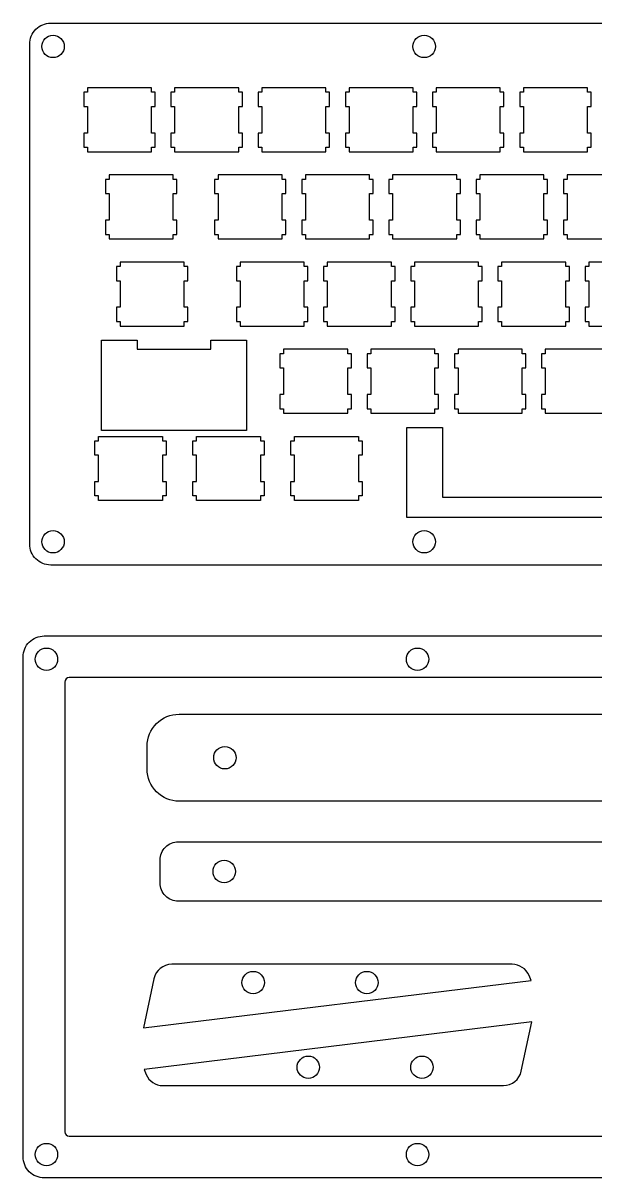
# Model space of a CAD drawing. Header units: feet. Extents: x 5362 to 5824, y 1881 to 2630.
# Drawn here: x 5363.5 to 5488.4, y 1880.7 to 2133.1 of the extents above; entities that cross this region are included whole.
import ezdxf

# ---------------------------------------------------------------- set-up
doc = ezdxf.new("R2010")
doc.units = ezdxf.units.FT
doc.header["$LTSCALE"] = 12.7
doc.header["$MEASUREMENT"] = 0
doc.layers.get('0').update_dxf_attribs({"linetype": 'CONTINUOUS'})

msp = doc.modelspace()

# ---------------------------------------------------------------- linework, layer by layer
at = {"color": 7}
for p, q in [((5396.6, 2117.97), (5395.8, 2117.97)), ((5395.8, 2117.97), (5395.8, 2114.87)), ((5410.6, 2118.97), (5396.6, 2118.97)), ((5396.6, 2118.97), (5396.6, 2117.97)), ((5410.6, 2117.97), (5410.6, 2118.97)), ((5411.4, 2117.97), (5410.6, 2117.97)), ((5411.4, 2114.87), (5411.4, 2117.97)), ((5414.85, 2117.97), (5414.85, 2114.87)), ((5415.65, 2117.97), (5414.85, 2117.97)), ((5415.65, 2118.97), (5415.65, 2117.97)), ((5429.65, 2118.97), (5415.65, 2118.97)), ((5429.65, 2117.97), (5429.65, 2118.97)), ((5430.45, 2117.97), (5429.65, 2117.97)), ((5430.45, 2114.87), (5430.45, 2117.97)), ((5434.7, 2117.97), (5433.9, 2117.97)), ((5433.9, 2117.97), (5433.9, 2114.87)), ((5434.7, 2118.97), (5434.7, 2117.97)), ((5448.7, 2118.97), (5434.7, 2118.97)), ((5448.7, 2117.97), (5448.7, 2118.97)), ((5449.5, 2117.97), (5448.7, 2117.97)), ((5449.5, 2114.87), (5449.5, 2117.97)), ((5453.75, 2117.97), (5452.95, 2117.97)), ((5452.95, 2117.97), (5452.95, 2114.87)), ((5467.75, 2118.97), (5453.75, 2118.97)), ((5453.75, 2118.97), (5453.75, 2117.97)), ((5467.75, 2117.97), (5467.75, 2118.97)), ((5468.55, 2117.97), (5467.75, 2117.97)), ((5468.55, 2114.87), (5468.55, 2117.97)), ((5472, 2117.97), (5472, 2114.87)), ((5472.8, 2117.97), (5472, 2117.97)), ((5472.8, 2118.97), (5472.8, 2117.97)), ((5486.8, 2118.97), (5472.8, 2118.97)), ((5486.8, 2117.97), (5486.8, 2118.97)), ((5487.6, 2117.97), (5486.8, 2117.97)), ((5487.6, 2114.87), (5487.6, 2117.97)), ((5395.8, 2114.87), (5396.6, 2114.87)), ((5396.6, 2114.87), (5396.6, 2109.07)), ((5410.6, 2109.07), (5410.6, 2114.87)), ((5410.6, 2114.87), (5411.4, 2114.87)), ((5414.85, 2114.87), (5415.65, 2114.87)), ((5415.65, 2114.87), (5415.65, 2109.07)), ((5429.65, 2109.07), (5429.65, 2114.87)), ((5429.65, 2114.87), (5430.45, 2114.87)), ((5433.9, 2114.87), (5434.7, 2114.87)), ((5434.7, 2114.87), (5434.7, 2109.07)), ((5448.7, 2109.07), (5448.7, 2114.87)), ((5448.7, 2114.87), (5449.5, 2114.87)), ((5452.95, 2114.87), (5453.75, 2114.87)), ((5453.75, 2114.87), (5453.75, 2109.07)), ((5467.75, 2109.07), (5467.75, 2114.87)), ((5467.75, 2114.87), (5468.55, 2114.87)), ((5472, 2114.87), (5472.8, 2114.87)), ((5472.8, 2114.87), (5472.8, 2109.07)), ((5486.8, 2109.07), (5486.8, 2114.87)), ((5486.8, 2114.87), (5487.6, 2114.87)), ((5396.6, 2109.07), (5395.8, 2109.07)), ((5395.8, 2109.07), (5395.8, 2105.97)), ((5411.4, 2109.07), (5410.6, 2109.07)), ((5411.4, 2105.97), (5411.4, 2109.07)), ((5414.85, 2109.07), (5414.85, 2105.97)), ((5415.65, 2109.07), (5414.85, 2109.07)), ((5430.45, 2109.07), (5429.65, 2109.07)), ((5430.45, 2105.97), (5430.45, 2109.07)), ((5434.7, 2109.07), (5433.9, 2109.07)), ((5433.9, 2109.07), (5433.9, 2105.97)), ((5449.5, 2109.07), (5448.7, 2109.07)), ((5449.5, 2105.97), (5449.5, 2109.07)), ((5452.95, 2109.07), (5452.95, 2105.97)), ((5453.75, 2109.07), (5452.95, 2109.07)), ((5468.55, 2109.07), (5467.75, 2109.07)), ((5468.55, 2105.97), (5468.55, 2109.07)), ((5472.8, 2109.07), (5472, 2109.07)), ((5472, 2109.07), (5472, 2105.97)), ((5487.6, 2109.07), (5486.8, 2109.07)), ((5487.6, 2105.97), (5487.6, 2109.07)), ((5395.8, 2105.97), (5396.6, 2105.97)), ((5396.6, 2105.97), (5396.6, 2104.97)), ((5396.6, 2104.97), (5410.6, 2104.97)), ((5410.6, 2104.97), (5410.6, 2105.97)), ((5410.6, 2105.97), (5411.4, 2105.97)), ((5414.85, 2105.97), (5415.65, 2105.97)), ((5415.65, 2105.97), (5415.65, 2104.97)), ((5415.65, 2104.97), (5429.65, 2104.97)), ((5429.65, 2104.97), (5429.65, 2105.97)), ((5429.65, 2105.97), (5430.45, 2105.97)), ((5433.9, 2105.97), (5434.7, 2105.97)), ((5434.7, 2105.97), (5434.7, 2104.97)), ((5434.7, 2104.97), (5448.7, 2104.97)), ((5448.7, 2105.97), (5449.5, 2105.97)), ((5448.7, 2104.97), (5448.7, 2105.97)), ((5452.95, 2105.97), (5453.75, 2105.97)), ((5453.75, 2105.97), (5453.75, 2104.97)), ((5453.75, 2104.97), (5467.75, 2104.97)), ((5467.75, 2105.97), (5468.55, 2105.97)), ((5467.75, 2104.97), (5467.75, 2105.97)), ((5472, 2105.97), (5472.8, 2105.97)), ((5472.8, 2105.97), (5472.8, 2104.97)), ((5472.8, 2104.97), (5486.8, 2104.97)), ((5486.8, 2104.97), (5486.8, 2105.97)), ((5486.8, 2105.97), (5487.6, 2105.97)), ((5382.31, 2099.92), (5382.31, 2098.92)), ((5396.31, 2099.92), (5382.31, 2099.92)), ((5396.31, 2098.92), (5396.31, 2099.92)), ((5406.12, 2099.92), (5406.12, 2098.92)), ((5420.12, 2099.92), (5406.12, 2099.92)), ((5420.12, 2098.92), (5420.12, 2099.92)), ((5439.17, 2099.92), (5425.17, 2099.92)), ((5425.17, 2099.92), (5425.17, 2098.92)), ((5439.17, 2098.92), (5439.17, 2099.92)), ((5458.22, 2099.92), (5444.22, 2099.92)), ((5444.22, 2099.92), (5444.22, 2098.92)), ((5458.22, 2098.92), (5458.22, 2099.92)), ((5463.27, 2099.92), (5463.27, 2098.92)), ((5477.27, 2099.92), (5463.27, 2099.92)), ((5477.27, 2098.92), (5477.27, 2099.92)), ((5496.32, 2099.92), (5482.32, 2099.92)), ((5482.32, 2099.92), (5482.32, 2098.92)), ((5382.31, 2098.92), (5381.51, 2098.92)), ((5381.51, 2098.92), (5381.51, 2095.82)), ((5397.11, 2098.92), (5396.31, 2098.92)), ((5397.11, 2095.82), (5397.11, 2098.92)), ((5406.12, 2098.92), (5405.32, 2098.92)), ((5405.32, 2098.92), (5405.32, 2095.82)), ((5420.92, 2098.92), (5420.12, 2098.92)), ((5420.92, 2095.82), (5420.92, 2098.92)), ((5425.17, 2098.92), (5424.37, 2098.92)), ((5424.37, 2098.92), (5424.37, 2095.82)), ((5439.97, 2098.92), (5439.17, 2098.92)), ((5439.97, 2095.82), (5439.97, 2098.92)), ((5444.22, 2098.92), (5443.42, 2098.92)), ((5443.42, 2098.92), (5443.42, 2095.82)), ((5459.02, 2098.92), (5458.22, 2098.92)), ((5459.02, 2095.82), (5459.02, 2098.92)), ((5463.27, 2098.92), (5462.47, 2098.92)), ((5462.47, 2098.92), (5462.47, 2095.82)), ((5478.07, 2098.92), (5477.27, 2098.92)), ((5478.07, 2095.82), (5478.07, 2098.92)), ((5482.32, 2098.92), (5481.52, 2098.92)), ((5481.52, 2098.92), (5481.52, 2095.82)), ((5381.51, 2095.82), (5382.31, 2095.82)), ((5382.31, 2095.82), (5382.31, 2090.02)), ((5396.31, 2095.82), (5397.11, 2095.82)), ((5396.31, 2090.02), (5396.31, 2095.82)), ((5405.32, 2095.82), (5406.12, 2095.82)), ((5406.12, 2095.82), (5406.12, 2090.02)), ((5420.12, 2095.82), (5420.92, 2095.82)), ((5420.12, 2090.02), (5420.12, 2095.82)), ((5424.37, 2095.82), (5425.17, 2095.82)), ((5425.17, 2095.82), (5425.17, 2090.02)), ((5439.17, 2095.82), (5439.97, 2095.82)), ((5439.17, 2090.02), (5439.17, 2095.82)), ((5443.42, 2095.82), (5444.22, 2095.82)), ((5444.22, 2095.82), (5444.22, 2090.02)), ((5458.22, 2095.82), (5459.02, 2095.82)), ((5458.22, 2090.02), (5458.22, 2095.82)), ((5462.47, 2095.82), (5463.27, 2095.82)), ((5463.27, 2095.82), (5463.27, 2090.02)), ((5477.27, 2095.82), (5478.07, 2095.82)), ((5477.27, 2090.02), (5477.27, 2095.82)), ((5481.52, 2095.82), (5482.32, 2095.82)), ((5482.32, 2095.82), (5482.32, 2090.02)), ((5381.51, 2090.02), (5381.51, 2086.92)), ((5382.31, 2090.02), (5381.51, 2090.02)), ((5397.11, 2090.02), (5396.31, 2090.02)), ((5397.11, 2086.92), (5397.11, 2090.02)), ((5405.32, 2090.02), (5405.32, 2086.92)), ((5406.12, 2090.02), (5405.32, 2090.02)), ((5420.92, 2090.02), (5420.12, 2090.02)), ((5420.92, 2086.92), (5420.92, 2090.02)), ((5424.37, 2090.02), (5424.37, 2086.92)), ((5425.17, 2090.02), (5424.37, 2090.02)), ((5439.97, 2090.02), (5439.17, 2090.02)), ((5439.97, 2086.92), (5439.97, 2090.02)), ((5443.42, 2090.02), (5443.42, 2086.92)), ((5444.22, 2090.02), (5443.42, 2090.02)), ((5459.02, 2090.02), (5458.22, 2090.02)), ((5459.02, 2086.92), (5459.02, 2090.02)), ((5462.47, 2090.02), (5462.47, 2086.92)), ((5463.27, 2090.02), (5462.47, 2090.02)), ((5478.07, 2090.02), (5477.27, 2090.02)), ((5478.07, 2086.92), (5478.07, 2090.02)), ((5481.52, 2090.02), (5481.52, 2086.92)), ((5482.32, 2090.02), (5481.52, 2090.02)), ((5381.51, 2086.92), (5382.31, 2086.92)), ((5382.31, 2086.92), (5382.31, 2085.92)), ((5382.31, 2085.92), (5396.31, 2085.92)), ((5396.31, 2085.92), (5396.31, 2086.92)), ((5396.31, 2086.92), (5397.11, 2086.92)), ((5405.32, 2086.92), (5406.12, 2086.92)), ((5406.12, 2086.92), (5406.12, 2085.92)), ((5406.12, 2085.92), (5420.12, 2085.92)), ((5420.12, 2086.92), (5420.92, 2086.92)), ((5420.12, 2085.92), (5420.12, 2086.92)), ((5424.37, 2086.92), (5425.17, 2086.92)), ((5425.17, 2086.92), (5425.17, 2085.92)), ((5425.17, 2085.92), (5439.17, 2085.92)), ((5439.17, 2085.92), (5439.17, 2086.92)), ((5439.17, 2086.92), (5439.97, 2086.92)), ((5443.42, 2086.92), (5444.22, 2086.92)), ((5444.22, 2086.92), (5444.22, 2085.92)), ((5444.22, 2085.92), (5458.22, 2085.92)), ((5458.22, 2085.92), (5458.22, 2086.92)), ((5458.22, 2086.92), (5459.02, 2086.92)), ((5462.47, 2086.92), (5463.27, 2086.92)), ((5463.27, 2086.92), (5463.27, 2085.92)), ((5463.27, 2085.92), (5477.27, 2085.92)), ((5477.27, 2086.92), (5478.07, 2086.92)), ((5477.27, 2085.92), (5477.27, 2086.92)), ((5481.52, 2086.92), (5482.32, 2086.92)), ((5482.32, 2086.92), (5482.32, 2085.92)), ((5482.32, 2085.92), (5496.32, 2085.92)), ((5383.89, 2079.87), (5383.89, 2076.77)), ((5384.69, 2079.87), (5383.89, 2079.87)), ((5398.69, 2080.87), (5384.69, 2080.87)), ((5384.69, 2080.87), (5384.69, 2079.87)), ((5398.69, 2079.87), (5398.69, 2080.87)), ((5399.49, 2079.87), (5398.69, 2079.87)), ((5399.49, 2076.77), (5399.49, 2079.87)), ((5410.09, 2079.87), (5410.09, 2076.77)), ((5410.89, 2079.87), (5410.09, 2079.87)), ((5424.89, 2080.87), (5410.89, 2080.87)), ((5410.89, 2080.87), (5410.89, 2079.87)), ((5424.89, 2079.87), (5424.89, 2080.87)), ((5425.69, 2079.87), (5424.89, 2079.87)), ((5425.69, 2076.77), (5425.69, 2079.87)), ((5429.14, 2079.87), (5429.14, 2076.77)), ((5429.94, 2079.87), (5429.14, 2079.87)), ((5443.94, 2080.87), (5429.94, 2080.87)), ((5429.94, 2080.87), (5429.94, 2079.87)), ((5443.94, 2079.87), (5443.94, 2080.87)), ((5444.74, 2079.87), (5443.94, 2079.87)), ((5444.74, 2076.77), (5444.74, 2079.87)), ((5448.19, 2079.87), (5448.19, 2076.77)), ((5448.99, 2079.87), (5448.19, 2079.87)), ((5462.99, 2080.87), (5448.99, 2080.87)), ((5448.99, 2080.87), (5448.99, 2079.87)), ((5462.99, 2079.87), (5462.99, 2080.87)), ((5463.79, 2079.87), (5462.99, 2079.87)), ((5463.79, 2076.77), (5463.79, 2079.87)), ((5467.24, 2079.87), (5467.24, 2076.77)), ((5468.04, 2079.87), (5467.24, 2079.87)), ((5482.04, 2080.87), (5468.04, 2080.87)), ((5468.04, 2080.87), (5468.04, 2079.87)), ((5482.04, 2079.87), (5482.04, 2080.87)), ((5482.84, 2079.87), (5482.04, 2079.87)), ((5482.84, 2076.77), (5482.84, 2079.87)), ((5486.29, 2079.87), (5486.29, 2076.77)), ((5487.09, 2079.87), (5486.29, 2079.87)), ((5501.09, 2080.87), (5487.09, 2080.87)), ((5487.09, 2080.87), (5487.09, 2079.87)), ((5383.89, 2076.77), (5384.69, 2076.77)), ((5384.69, 2076.77), (5384.69, 2070.97)), ((5398.69, 2070.97), (5398.69, 2076.77)), ((5398.69, 2076.77), (5399.49, 2076.77)), ((5410.09, 2076.77), (5410.89, 2076.77)), ((5410.89, 2076.77), (5410.89, 2070.97)), ((5424.89, 2070.97), (5424.89, 2076.77)), ((5424.89, 2076.77), (5425.69, 2076.77)), ((5429.14, 2076.77), (5429.94, 2076.77)), ((5429.94, 2076.77), (5429.94, 2070.97)), ((5443.94, 2070.97), (5443.94, 2076.77)), ((5443.94, 2076.77), (5444.74, 2076.77)), ((5448.19, 2076.77), (5448.99, 2076.77)), ((5448.99, 2076.77), (5448.99, 2070.97)), ((5462.99, 2070.97), (5462.99, 2076.77)), ((5462.99, 2076.77), (5463.79, 2076.77)), ((5467.24, 2076.77), (5468.04, 2076.77)), ((5468.04, 2076.77), (5468.04, 2070.97)), ((5482.04, 2070.97), (5482.04, 2076.77)), ((5482.04, 2076.77), (5482.84, 2076.77)), ((5486.29, 2076.77), (5487.09, 2076.77)), ((5487.09, 2076.77), (5487.09, 2070.97)), ((5384.69, 2070.97), (5383.89, 2070.97)), ((5383.89, 2070.97), (5383.89, 2067.87)), ((5399.49, 2070.97), (5398.69, 2070.97)), ((5399.49, 2067.87), (5399.49, 2070.97)), ((5410.89, 2070.97), (5410.09, 2070.97)), ((5410.09, 2070.97), (5410.09, 2067.87)), ((5425.69, 2070.97), (5424.89, 2070.97)), ((5425.69, 2067.87), (5425.69, 2070.97)), ((5429.94, 2070.97), (5429.14, 2070.97)), ((5429.14, 2070.97), (5429.14, 2067.87)), ((5444.74, 2070.97), (5443.94, 2070.97)), ((5444.74, 2067.87), (5444.74, 2070.97)), ((5448.99, 2070.97), (5448.19, 2070.97)), ((5448.19, 2070.97), (5448.19, 2067.87)), ((5463.79, 2070.97), (5462.99, 2070.97)), ((5463.79, 2067.87), (5463.79, 2070.97)), ((5468.04, 2070.97), (5467.24, 2070.97)), ((5467.24, 2070.97), (5467.24, 2067.87)), ((5482.84, 2070.97), (5482.04, 2070.97)), ((5482.84, 2067.87), (5482.84, 2070.97)), ((5487.09, 2070.97), (5486.29, 2070.97)), ((5486.29, 2070.97), (5486.29, 2067.87)), ((5383.89, 2067.87), (5384.69, 2067.87)), ((5384.69, 2067.87), (5384.69, 2066.87)), ((5398.69, 2066.87), (5398.69, 2067.87)), ((5398.69, 2067.87), (5399.49, 2067.87)), ((5410.09, 2067.87), (5410.89, 2067.87)), ((5410.89, 2067.87), (5410.89, 2066.87)), ((5424.89, 2067.87), (5425.69, 2067.87)), ((5424.89, 2066.87), (5424.89, 2067.87)), ((5429.14, 2067.87), (5429.94, 2067.87)), ((5429.94, 2067.87), (5429.94, 2066.87)), ((5443.94, 2066.87), (5443.94, 2067.87)), ((5443.94, 2067.87), (5444.74, 2067.87)), ((5448.19, 2067.87), (5448.99, 2067.87)), ((5448.99, 2067.87), (5448.99, 2066.87)), ((5462.99, 2066.87), (5462.99, 2067.87)), ((5462.99, 2067.87), (5463.79, 2067.87)), ((5467.24, 2067.87), (5468.04, 2067.87)), ((5468.04, 2067.87), (5468.04, 2066.87)), ((5482.04, 2066.87), (5482.04, 2067.87)), ((5482.04, 2067.87), (5482.84, 2067.87)), ((5486.29, 2067.87), (5487.09, 2067.87)), ((5487.09, 2067.87), (5487.09, 2066.87)), ((5384.69, 2066.87), (5398.69, 2066.87)), ((5410.89, 2066.87), (5424.89, 2066.87)), ((5429.94, 2066.87), (5443.94, 2066.87)), ((5448.99, 2066.87), (5462.99, 2066.87)), ((5468.04, 2066.87), (5482.04, 2066.87)), ((5487.09, 2066.87), (5501.09, 2066.87)), ((5420.41, 2060.82), (5419.61, 2060.82)), ((5419.61, 2060.82), (5419.61, 2057.72)), ((5434.41, 2061.82), (5420.41, 2061.82)), ((5420.41, 2061.82), (5420.41, 2060.82)), ((5434.41, 2060.82), (5434.41, 2061.82)), ((5435.21, 2060.82), (5434.41, 2060.82)), ((5435.21, 2057.72), (5435.21, 2060.82)), ((5439.46, 2060.82), (5438.66, 2060.82)), ((5438.66, 2060.82), (5438.66, 2057.72)), ((5439.46, 2061.82), (5439.46, 2060.82)), ((5453.46, 2061.82), (5439.46, 2061.82)), ((5453.46, 2060.82), (5453.46, 2061.82)), ((5454.26, 2060.82), (5453.46, 2060.82)), ((5454.26, 2057.72), (5454.26, 2060.82)), ((5458.51, 2060.82), (5457.71, 2060.82)), ((5457.71, 2060.82), (5457.71, 2057.72)), ((5458.51, 2061.82), (5458.51, 2060.82)), ((5472.51, 2061.82), (5458.51, 2061.82)), ((5472.51, 2060.82), (5472.51, 2061.82)), ((5473.31, 2060.82), (5472.51, 2060.82)), ((5473.31, 2057.72), (5473.31, 2060.82)), ((5477.56, 2060.82), (5476.76, 2060.82)), ((5476.76, 2060.82), (5476.76, 2057.72)), ((5491.56, 2061.82), (5477.56, 2061.82)), ((5477.56, 2061.82), (5477.56, 2060.82)), ((5419.61, 2057.72), (5420.41, 2057.72)), ((5420.41, 2057.72), (5420.41, 2051.92)), ((5434.41, 2051.92), (5434.41, 2057.72)), ((5434.41, 2057.72), (5435.21, 2057.72)), ((5438.66, 2057.72), (5439.46, 2057.72)), ((5439.46, 2057.72), (5439.46, 2051.92)), ((5453.46, 2051.92), (5453.46, 2057.72)), ((5453.46, 2057.72), (5454.26, 2057.72)), ((5457.71, 2057.72), (5458.51, 2057.72)), ((5458.51, 2057.72), (5458.51, 2051.92)), ((5472.51, 2051.92), (5472.51, 2057.72)), ((5472.51, 2057.72), (5473.31, 2057.72)), ((5476.76, 2057.72), (5477.56, 2057.72)), ((5477.56, 2057.72), (5477.56, 2051.92)), ((5420.41, 2051.92), (5419.61, 2051.92)), ((5419.61, 2051.92), (5419.61, 2048.82)), ((5435.21, 2051.92), (5434.41, 2051.92)), ((5435.21, 2048.82), (5435.21, 2051.92)), ((5438.66, 2051.92), (5438.66, 2048.82)), ((5439.46, 2051.92), (5438.66, 2051.92)), ((5454.26, 2051.92), (5453.46, 2051.92)), ((5454.26, 2048.82), (5454.26, 2051.92)), ((5457.71, 2051.92), (5457.71, 2048.82)), ((5458.51, 2051.92), (5457.71, 2051.92)), ((5473.31, 2051.92), (5472.51, 2051.92)), ((5473.31, 2048.82), (5473.31, 2051.92)), ((5476.76, 2051.92), (5476.76, 2048.82)), ((5477.56, 2051.92), (5476.76, 2051.92)), ((5419.61, 2048.82), (5420.41, 2048.82)), ((5420.41, 2048.82), (5420.41, 2047.82)), ((5420.41, 2047.82), (5434.41, 2047.82)), ((5434.41, 2048.82), (5435.21, 2048.82)), ((5434.41, 2047.82), (5434.41, 2048.82)), ((5438.66, 2048.82), (5439.46, 2048.82)), ((5439.46, 2048.82), (5439.46, 2047.82)), ((5439.46, 2047.82), (5453.46, 2047.82)), ((5453.46, 2048.82), (5454.26, 2048.82)), ((5453.46, 2047.82), (5453.46, 2048.82)), ((5457.71, 2048.82), (5458.51, 2048.82)), ((5458.51, 2048.82), (5458.51, 2047.82)), ((5458.51, 2047.82), (5472.51, 2047.82)), ((5472.51, 2048.82), (5473.31, 2048.82)), ((5472.51, 2047.82), (5472.51, 2048.82)), ((5476.76, 2048.82), (5477.56, 2048.82)), ((5477.56, 2048.82), (5477.56, 2047.82)), ((5477.56, 2047.82), (5491.56, 2047.82)), ((5379.93, 2041.77), (5379.93, 2042.77)), ((5379.93, 2042.77), (5393.93, 2042.77)), ((5393.93, 2042.77), (5393.93, 2041.77)), ((5401.36, 2041.77), (5401.36, 2042.77)), ((5401.36, 2042.77), (5415.36, 2042.77)), ((5415.36, 2042.77), (5415.36, 2041.77)), ((5422.79, 2042.77), (5436.79, 2042.77)), ((5422.79, 2041.77), (5422.79, 2042.77)), ((5436.79, 2042.77), (5436.79, 2041.77)), ((5379.13, 2038.66), (5379.13, 2041.77)), ((5379.13, 2041.77), (5379.93, 2041.77)), ((5393.93, 2041.77), (5394.73, 2041.77)), ((5394.73, 2041.77), (5394.73, 2038.66)), ((5400.56, 2038.66), (5400.56, 2041.77)), ((5400.56, 2041.77), (5401.36, 2041.77)), ((5415.36, 2041.77), (5416.16, 2041.77)), ((5416.16, 2041.77), (5416.16, 2038.66)), ((5421.99, 2038.66), (5421.99, 2041.77)), ((5421.99, 2041.77), (5422.79, 2041.77)), ((5436.79, 2041.77), (5437.59, 2041.77)), ((5437.59, 2041.77), (5437.59, 2038.66)), ((5379.93, 2038.66), (5379.13, 2038.66)), ((5379.93, 2032.87), (5379.93, 2038.66)), ((5393.93, 2038.66), (5393.93, 2032.87)), ((5394.73, 2038.66), (5393.93, 2038.66)), ((5401.36, 2038.66), (5400.56, 2038.66)), ((5401.36, 2032.87), (5401.36, 2038.66)), ((5415.36, 2038.66), (5415.36, 2032.87)), ((5416.16, 2038.66), (5415.36, 2038.66)), ((5422.79, 2038.66), (5421.99, 2038.66)), ((5422.79, 2032.87), (5422.79, 2038.66)), ((5436.79, 2038.66), (5436.79, 2032.87)), ((5437.59, 2038.66), (5436.79, 2038.66)), ((5379.13, 2029.77), (5379.13, 2032.87)), ((5379.13, 2032.87), (5379.93, 2032.87)), ((5393.93, 2032.87), (5394.73, 2032.87)), ((5394.73, 2032.87), (5394.73, 2029.77)), ((5400.56, 2029.77), (5400.56, 2032.87)), ((5400.56, 2032.87), (5401.36, 2032.87)), ((5415.36, 2032.87), (5416.16, 2032.87)), ((5416.16, 2032.87), (5416.16, 2029.77)), ((5421.99, 2029.77), (5421.99, 2032.87)), ((5421.99, 2032.87), (5422.79, 2032.87)), ((5436.79, 2032.87), (5437.59, 2032.87)), ((5437.59, 2032.87), (5437.59, 2029.77)), ((5379.93, 2029.77), (5379.13, 2029.77)), ((5379.93, 2028.77), (5379.93, 2029.77)), ((5393.93, 2029.77), (5393.93, 2028.77)), ((5394.73, 2029.77), (5393.93, 2029.77)), ((5401.36, 2029.77), (5400.56, 2029.77)), ((5401.36, 2028.77), (5401.36, 2029.77)), ((5415.36, 2029.77), (5415.36, 2028.77)), ((5416.16, 2029.77), (5415.36, 2029.77)), ((5422.79, 2029.77), (5421.99, 2029.77)), ((5422.79, 2028.77), (5422.79, 2029.77)), ((5436.79, 2029.77), (5436.79, 2028.77)), ((5437.59, 2029.77), (5436.79, 2029.77)), ((5393.93, 2028.77), (5379.93, 2028.77)), ((5415.36, 2028.77), (5401.36, 2028.77)), ((5436.79, 2028.77), (5422.79, 2028.77))]:
    msp.add_line(p, q, dxfattribs=at)
for p, q in [((5372.59, 1989.05), (5372.59, 1890.8)), ((5656.85, 1990.05), (5373.59, 1990.05)), ((5373.59, 1889.8), (5687.92, 1889.8))]:
    msp.add_line(p, q)
msp.add_lwpolyline([(5369.53, 2014.64, -0.414214), (5364.93, 2019.24), (5364.93, 2128.49, -0.414214), (5369.53, 2133.09), (5694.85, 2133.09, -0.414214), (5699.45, 2128.49), (5699.45, 2019.24, -0.414214), (5694.85, 2014.64)], format="xyb", close=True, dxfattribs=at)
for points in [[(5377.55, 2109.07), (5376.75, 2109.07), (5376.75, 2105.97), (5377.55, 2105.97), (5377.55, 2104.97), (5391.55, 2104.97), (5391.55, 2105.97), (5392.35, 2105.97), (5392.35, 2109.07), (5391.55, 2109.07), (5391.55, 2114.87), (5392.35, 2114.87), (5392.35, 2117.97), (5391.55, 2117.97), (5391.55, 2118.97), (5377.55, 2118.97), (5377.55, 2117.97), (5376.75, 2117.97), (5376.75, 2114.87), (5377.55, 2114.87)], [(5380.62, 2044.06), (5380.62, 2063.8), (5388.42, 2063.8), (5388.42, 2061.82), (5404.49, 2061.82), (5404.49, 2063.8), (5412.29, 2063.8), (5412.29, 2044.06)]]:
    msp.add_lwpolyline(points, close=True, dxfattribs=at)
msp.add_lwpolyline([(5555.13, 2025.01), (5447.33, 2025.01), (5447.33, 2044.69), (5455.13, 2044.69), (5455.13, 2029.46), (5493.43, 2029.46)], dxfattribs=at)
msp.add_lwpolyline([(5676.85, 1999.15), (5693.42, 1999.15, -0.414214), (5698.02, 1994.55), (5698.02, 1885.3, -0.414214), (5693.42, 1880.7), (5368.09, 1880.7, -0.414214), (5363.49, 1885.3), (5363.49, 1994.55, -0.414214), (5368.09, 1999.15), (5654.85, 1999.15)], format="xyb")
at = {"color": 0}
for points in [[(5390.58, 1970.04), (5390.58, 1975.04, -0.414214), (5397.58, 1982.04), (5663.9, 1982.04, -0.414214), (5670.9, 1975.04), (5670.9, 1970.04, -0.414214), (5663.9, 1963.04), (5397.58, 1963.04, -0.414214)], [(5393.43, 1945.17), (5393.43, 1950.17, -0.414214), (5397.43, 1954.17), (5663.76, 1954.17, -0.414214), (5667.76, 1950.17), (5667.76, 1945.17, -0.414214), (5663.76, 1941.17), (5397.43, 1941.17, -0.414214)]]:
    msp.add_lwpolyline(points, format="xyb", close=True, dxfattribs=at)
for points in [[(5389.76, 1913.48), (5474.47, 1923.88), (5474.02, 1924.95, 0.300595), (5470.34, 1927.38), (5395.96, 1927.38, 0.353864), (5392.05, 1924.22)], [(5394.04, 1900.88), (5468.42, 1900.88, 0.353864), (5472.33, 1904.05), (5474.62, 1914.78), (5389.91, 1904.38), (5390.36, 1903.31, 0.300595)]]:
    msp.add_lwpolyline(points, format="xyb", close=True)
at = {"color": 7}
for centre in [(5370.03, 2127.99), (5451.11, 2127.99), (5370.03, 2019.74), (5451.11, 2019.74)]:
    msp.add_circle(centre, 2.45, dxfattribs=at)
for centre in [(5368.59, 1994.05), (5449.67, 1994.05), (5413.75, 1923.38), (5438.59, 1923.38), (5425.8, 1904.88), (5450.63, 1904.88), (5368.59, 1885.8), (5449.67, 1885.8)]:
    msp.add_circle(centre, 2.45)
at = {"linetype": 'Continuous'}
for centre in [(5407.58, 1972.54), (5407.43, 1947.67)]:
    msp.add_circle(centre, 2.45, dxfattribs=at)
for centre, start, end in [((5373.59, 1989.05), 90, 180), ((5373.59, 1890.8), 180, 270)]:
    msp.add_arc(centre, 1, start, end)

doc.saveas('drawing.dxf')
